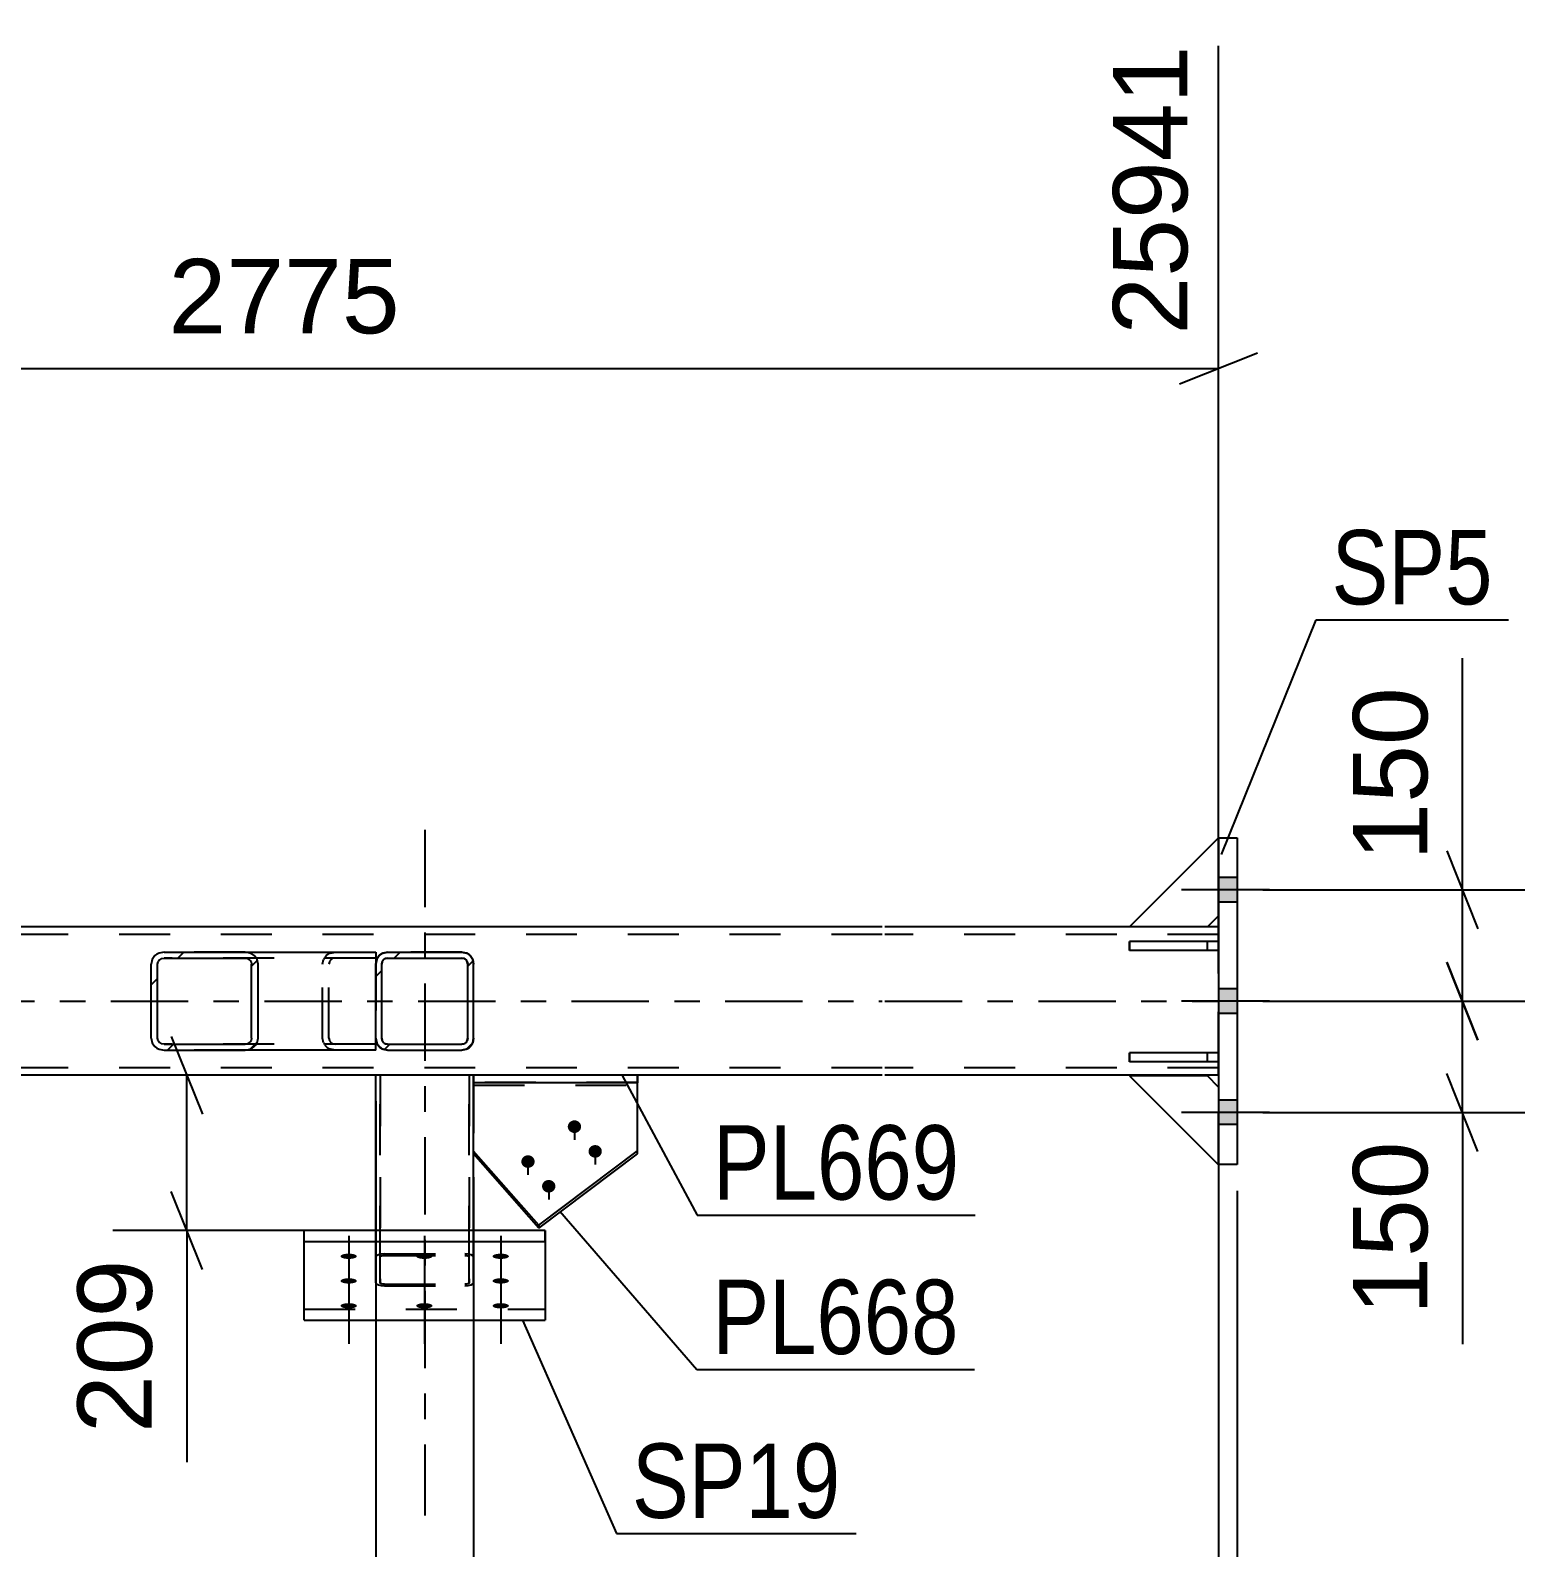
# Model space of a CAD drawing. Header units: millimetres. Extents: x -2250 to 594, y 0 to 1057.
# Drawn here: x -511.9 to -454.3, y 413 to 471.4 of the extents above; entities that cross this region are included whole.
import ezdxf

# ---------------------------------------------------------------- set-up
doc = ezdxf.new("R2010")
doc.units = ezdxf.units.MM
doc.linetypes.add('DXK_LINE_DOT2', pattern=[3.9198, 1.9599, -1.9599])
doc.linetypes.add('DXK_LINE_DOT3', pattern=[5.9187, 2.979, -0.9799, 0.9799, -0.9799])
doc.styles.add('Arial', font='ARIAL.TTF', dxfattribs={"height": 0.2})
doc.styles.add('Arial Narrow', font='ARIALN.TTF', dxfattribs={"height": 0.2})

# ---------------------------------------------------------------- blocks, each defined once
blk = doc.blocks.new('Part-761553754-3889 - 3871')
at = {"linetype": 'Continuous'}
h = blk.add_hatch(dxfattribs=at)
h.set_pattern_fill('', scale=0.7, style=0, pattern_type=0)
h.set_pattern_definition([(45, (-503.4431, 432.1498), (-1.5715, 1.5715), [])])
h.paths.add_polyline_path([(-503.634, 432.115), (-503.443, 432.15), (-503.281, 432.249), (-503.173, 432.397), (-503.135, 432.572), (-503.135, 435.429), (-503.173, 435.604), (-503.281, 435.753), (-503.443, 435.852), (-503.634, 435.886), (-506.754, 435.886), (-506.945, 435.852), (-507.107, 435.753), (-507.216, 435.604), (-507.254, 435.429), (-507.254, 432.572), (-507.216, 432.397), (-507.107, 432.249), (-506.945, 432.15), (-506.754, 432.115)])
h.paths.add_polyline_path([(-506.85, 432.361), (-506.931, 432.411), (-506.985, 432.485), (-507.004, 432.572), (-507.004, 435.429), (-506.985, 435.517), (-506.931, 435.591), (-506.85, 435.64), (-506.754, 435.658), (-503.634, 435.658), (-503.539, 435.64), (-503.458, 435.591), (-503.404, 435.517), (-503.385, 435.429), (-503.385, 432.572), (-503.404, 432.485), (-503.458, 432.411), (-503.539, 432.361), (-503.634, 432.344), (-506.754, 432.344)])
at = {"color": 2, "linetype": 'Continuous'}
for p, q in [((-507.216, 435.604), (-507.254, 435.429)), ((-507.254, 432.572), (-507.254, 435.429)), ((-507.004, 435.429), (-506.985, 435.517)), ((-507.004, 432.572), (-507.004, 435.429)), ((-506.754, 435.886), (-506.945, 435.852)), ((-506.85, 435.64), (-506.754, 435.658)), ((-506.754, 435.886), (-503.634, 435.886)), ((-506.754, 435.658), (-503.634, 435.658)), ((-503.634, 435.886), (-498.598, 435.886)), ((-503.443, 435.852), (-503.634, 435.886)), ((-503.634, 435.658), (-503.539, 435.64)), ((-503.404, 435.517), (-503.385, 435.429)), ((-503.385, 432.572), (-503.385, 435.429)), ((-503.135, 435.429), (-503.173, 435.604)), ((-503.135, 432.572), (-503.135, 435.429)), ((-498.598, 435.886), (-498.598, 435.753)), ((-498.598, 435.753), (-498.598, 435.429)), ((-507.254, 432.572), (-507.216, 432.397)), ((-506.985, 432.485), (-507.004, 432.572)), ((-503.385, 432.572), (-503.404, 432.485)), ((-503.173, 432.397), (-503.135, 432.572)), ((-498.598, 432.115), (-498.598, 432.572)), ((-506.945, 432.15), (-506.754, 432.115)), ((-506.754, 432.344), (-506.85, 432.361)), ((-506.754, 432.344), (-503.634, 432.344)), ((-506.754, 432.115), (-503.634, 432.115)), ((-503.539, 432.361), (-503.634, 432.344)), ((-503.634, 432.115), (-503.443, 432.15)), ((-498.598, 432.115), (-503.634, 432.115)), ((-498.598, 432.115), (-498.598, 432.115))]:
    blk.add_line(p, q, dxfattribs=at)
at = {"color": 7, "linetype": 'DXK_LINE_DOT2'}
for p, q in [((-503.634, 435.886), (-506.754, 435.886)), ((-498.598, 435.658), (-506.754, 435.658)), ((-500.652, 435.429), (-500.614, 435.604)), ((-500.652, 432.572), (-500.652, 435.429)), ((-500.384, 435.517), (-500.403, 435.429)), ((-500.403, 432.572), (-500.403, 435.429)), ((-500.344, 435.852), (-500.153, 435.886)), ((-500.153, 435.658), (-500.249, 435.64)), ((-498.598, 435.886), (-498.598, 435.886)), ((-498.598, 435.886), (-498.598, 435.658)), ((-498.598, 435.604), (-498.598, 432.572)), ((-500.614, 432.397), (-500.652, 432.572)), ((-500.403, 432.572), (-500.384, 432.485)), ((-498.598, 432.361), (-498.598, 432.485)), ((-498.598, 432.344), (-506.754, 432.344)), ((-503.634, 432.115), (-506.754, 432.115)), ((-500.153, 432.115), (-500.344, 432.15)), ((-500.249, 432.361), (-500.153, 432.344)), ((-498.598, 432.344), (-498.598, 432.361)), ((-498.598, 432.344), (-498.598, 432.344)), ((-498.598, 432.115), (-498.598, 432.344))]:
    blk.add_line(p, q, dxfattribs=at)
at = {"color": 2, "linetype": 'Continuous'}
for centre, radius, start, end in [((-506.781, 435.401), 0.48, 110.05849, 154.90177), ((-506.768, 435.415), 0.24, 110.05849, 154.90177), ((-503.621, 435.415), 0.24, 25.09823, 69.94151), ((-503.608, 435.401), 0.48, 25.09823, 69.94151), ((-506.768, 432.587), 0.24, 205.09823, 249.94151), ((-503.621, 432.587), 0.24, 290.05849, 334.90177), ((-506.781, 432.601), 0.48, 205.09823, 249.94151), ((-503.608, 432.601), 0.48, 290.05849, 334.90177)]:
    blk.add_arc(centre, radius, start, end, dxfattribs=at)
at = {"color": 7, "linetype": 'DXK_LINE_DOT2'}
for centre, radius, start, end in [((-500.179, 435.401), 0.48, 110.0585, 154.90178), ((-500.166, 435.415), 0.24, 110.0585, 154.90178), ((-500.166, 432.587), 0.24, 205.09822, 249.9415), ((-500.179, 432.601), 0.48, 205.09822, 249.9415)]:
    blk.add_arc(centre, radius, start, end, dxfattribs=at)
blk = doc.blocks.new('Part-761553754-3887 - 3871')
at = {"color": 2, "linetype": 'Continuous'}
for p, q in [((-492.069, 425.164), (-501.355, 425.164)), ((-501.355, 424.732), (-501.355, 425.164)), ((-492.069, 425.164), (-492.069, 424.732)), ((-492.069, 424.732), (-501.355, 424.732)), ((-501.355, 421.709), (-501.355, 424.732)), ((-492.069, 424.732), (-492.069, 421.709)), ((-501.355, 421.709), (-492.069, 421.709))]:
    blk.add_line(p, q, dxfattribs=at)
at = {"color": 7, "linetype": 'DXK_LINE_DOT2'}
for p, q in [((-501.355, 424.732), (-501.355, 425.164)), ((-492.069, 424.732), (-492.069, 425.164)), ((-501.355, 422.141), (-492.069, 422.141))]:
    blk.add_line(p, q, dxfattribs=at)
blk = doc.blocks.new('Part-761553754-3892 - 3871')
at = {"linetype": 'Continuous'}
h = blk.add_hatch(dxfattribs=at)
h.set_pattern_fill('', scale=0.7, style=0, pattern_type=0)
h.set_pattern_definition([(45, (-495.1085, 432.1498), (-1.5715, 1.5715), [])])
h.paths.add_polyline_path([(-495.283, 432.115), (-495.109, 432.15), (-494.96, 432.249), (-494.861, 432.397), (-494.826, 432.572), (-494.826, 435.429), (-494.861, 435.604), (-494.96, 435.753), (-495.109, 435.852), (-495.283, 435.886), (-498.141, 435.886), (-498.316, 435.852), (-498.464, 435.753), (-498.563, 435.604), (-498.598, 435.429), (-498.598, 432.572), (-498.563, 432.397), (-498.464, 432.249), (-498.316, 432.15), (-498.141, 432.115)])
h.paths.add_polyline_path([(-498.228, 432.361), (-498.302, 432.411), (-498.352, 432.485), (-498.369, 432.572), (-498.369, 435.429), (-498.352, 435.517), (-498.302, 435.591), (-498.228, 435.64), (-498.141, 435.658), (-495.283, 435.658), (-495.196, 435.64), (-495.122, 435.591), (-495.072, 435.517), (-495.055, 435.429), (-495.055, 432.572), (-495.072, 432.485), (-495.122, 432.411), (-495.196, 432.361), (-495.283, 432.344), (-498.141, 432.344)])
at = {"color": 7, "linetype": 'DXK_LINE_DOT2'}
for p, q in [((-498.598, 435.429), (-498.563, 435.604)), ((-498.598, 432.572), (-498.598, 435.429)), ((-498.352, 435.517), (-498.369, 435.429)), ((-498.369, 432.572), (-498.369, 435.429)), ((-498.316, 435.852), (-498.141, 435.886)), ((-498.141, 435.658), (-498.228, 435.64)), ((-495.283, 435.886), (-498.141, 435.886)), ((-498.141, 435.658), (-495.283, 435.658)), ((-495.283, 435.886), (-495.283, 435.886)), ((-495.283, 435.886), (-495.109, 435.852)), ((-495.196, 435.64), (-495.283, 435.658)), ((-495.055, 435.429), (-495.072, 435.517)), ((-495.055, 432.572), (-495.055, 435.429)), ((-494.861, 435.604), (-494.826, 435.429)), ((-494.826, 432.572), (-494.826, 435.429)), ((-498.563, 432.397), (-498.598, 432.572)), ((-498.369, 432.572), (-498.352, 432.485)), ((-495.072, 432.485), (-495.055, 432.572)), ((-494.826, 432.572), (-494.861, 432.397)), ((-498.141, 432.115), (-498.316, 432.15)), ((-498.228, 432.361), (-498.141, 432.344)), ((-498.141, 432.344), (-495.283, 432.344)), ((-498.141, 432.115), (-495.283, 432.115)), ((-495.283, 432.344), (-495.196, 432.361)), ((-495.109, 432.15), (-495.283, 432.115))]:
    blk.add_line(p, q, dxfattribs=at)
at = {"color": 2, "linetype": 'Continuous'}
for p, q in [((-498.563, 435.604), (-498.598, 435.429)), ((-498.598, 435.429), (-498.598, 435.429)), ((-498.598, 432.572), (-498.598, 435.429)), ((-498.369, 435.429), (-498.352, 435.517)), ((-498.369, 435.429), (-498.369, 435.429)), ((-498.369, 432.572), (-498.369, 435.429)), ((-498.141, 435.886), (-498.316, 435.852)), ((-498.228, 435.64), (-498.141, 435.658)), ((-498.141, 435.886), (-498.141, 435.886)), ((-498.141, 435.886), (-495.283, 435.886)), ((-498.141, 435.658), (-498.141, 435.658)), ((-498.141, 435.658), (-495.283, 435.658)), ((-495.283, 435.886), (-495.283, 435.886)), ((-495.109, 435.852), (-495.283, 435.886)), ((-495.283, 435.658), (-495.283, 435.658)), ((-495.283, 435.658), (-495.196, 435.64)), ((-495.072, 435.517), (-495.055, 435.429)), ((-495.055, 435.429), (-495.055, 435.429)), ((-495.055, 432.572), (-495.055, 435.429)), ((-494.826, 435.429), (-494.861, 435.604)), ((-494.826, 435.429), (-494.826, 435.429)), ((-494.826, 432.572), (-494.826, 435.429)), ((-498.598, 432.572), (-498.598, 432.572)), ((-498.598, 432.572), (-498.563, 432.397)), ((-498.369, 432.572), (-498.369, 432.572)), ((-498.352, 432.485), (-498.369, 432.572)), ((-495.055, 432.572), (-495.072, 432.485)), ((-495.055, 432.572), (-495.055, 432.572)), ((-494.861, 432.397), (-494.826, 432.572)), ((-494.826, 432.572), (-494.826, 432.572)), ((-498.316, 432.15), (-498.141, 432.115)), ((-498.141, 432.344), (-498.228, 432.361)), ((-498.141, 432.344), (-498.141, 432.344)), ((-498.141, 432.344), (-495.283, 432.344)), ((-498.141, 432.115), (-498.141, 432.115)), ((-498.141, 432.115), (-495.283, 432.115)), ((-495.196, 432.361), (-495.283, 432.344)), ((-495.283, 432.344), (-495.283, 432.344)), ((-495.283, 432.115), (-495.109, 432.15)), ((-495.283, 432.115), (-495.283, 432.115))]:
    blk.add_line(p, q, dxfattribs=at)
at = {"color": 7, "linetype": 'DXK_LINE_DOT2'}
for centre, radius, start, end in [((-498.141, 435.429), 0.457, 112.5, 157.5), ((-498.141, 435.429), 0.229, 112.5, 157.5), ((-495.283, 435.429), 0.229, 22.5, 67.5), ((-495.283, 435.429), 0.457, 22.5, 67.5), ((-498.141, 432.572), 0.229, 202.5, 247.5), ((-495.283, 432.572), 0.229, 292.5, 337.5), ((-498.141, 432.572), 0.457, 202.5, 247.5), ((-495.283, 432.572), 0.457, 292.5, 337.5)]:
    blk.add_arc(centre, radius, start, end, dxfattribs=at)
at = {"color": 2, "linetype": 'Continuous'}
for centre, radius, start, end in [((-498.141, 435.429), 0.457, 112.5, 157.5), ((-498.141, 435.429), 0.229, 112.5, 157.5), ((-495.283, 435.429), 0.229, 22.5, 67.5), ((-495.283, 435.429), 0.457, 22.5, 67.5), ((-498.141, 432.572), 0.229, 202.5, 247.5), ((-495.283, 432.572), 0.229, 292.5, 337.5), ((-498.141, 432.572), 0.457, 202.5, 247.5), ((-495.283, 432.572), 0.457, 292.5, 337.5)]:
    blk.add_arc(centre, radius, start, end, dxfattribs=at)
blk = doc.blocks.new('Part-761553754-4044 - 3871')
at = {"color": 2, "linetype": 'Continuous'}
for p, q in [((-479.086, 436.858), (-1148.026, 436.858)), ((-469.558, 436.858), (-478.986, 436.858)), ((-466.129, 436.858), (-466.558, 436.858)), ((-479.086, 431.144), (-535.284, 431.144)), ((-466.129, 431.144), (-478.986, 431.144))]:
    blk.add_line(p, q, dxfattribs=at)
at = {"color": 7, "linetype": 'DXK_LINE_DOT2'}
for p, q in [((-479.086, 436.572), (-1148.026, 436.572)), ((-466.129, 436.572), (-478.986, 436.572)), ((-466.558, 436.858), (-469.558, 436.858)), ((-466.129, 436.858), (-466.129, 436.858)), ((-466.129, 436.858), (-466.129, 431.144)), ((-466.129, 431.144), (-466.129, 436.858)), ((-466.129, 436.858), (-466.129, 436.858)), ((-479.086, 431.429), (-1148.026, 431.429)), ((-466.129, 431.429), (-478.986, 431.429)), ((-466.129, 431.144), (-466.129, 431.144)), ((-466.129, 431.144), (-466.129, 431.144))]:
    blk.add_line(p, q, dxfattribs=at)
at = {"color": 7, "linetype": 'DXK_LINE_DOT3'}
for p, q in [((-1148.026, 434.001), (-479.086, 434.001)), ((-478.986, 434.001), (-466.129, 434.001))]:
    blk.add_line(p, q, dxfattribs=at)
blk = doc.blocks.new('Part-761553754-3935 - 3871')
at = {"color": 7, "linetype": 'DXK_LINE_DOT2'}
for p, q in [((-488.515, 430.871), (-494.828, 430.871)), ((-494.828, 430.871), (-494.828, 428.116)), ((-494.828, 430.76), (-488.515, 430.76)), ((-488.515, 430.871), (-488.515, 430.858)), ((-488.515, 430.858), (-488.515, 430.871)), ((-494.826, 428.226), (-494.828, 428.228)), ((-494.826, 428.115), (-494.828, 428.116))]:
    blk.add_line(p, q, dxfattribs=at)
at = {"color": 2, "linetype": 'Continuous'}
for p, q in [((-488.515, 428.118), (-488.515, 430.858)), ((-492.318, 425.373), (-494.826, 428.226)), ((-492.318, 425.262), (-494.826, 428.115)), ((-492.318, 425.373), (-488.515, 428.23)), ((-492.318, 425.262), (-488.515, 428.118)), ((-492.318, 425.373), (-492.318, 425.262))]:
    blk.add_line(p, q, dxfattribs=at)
blk = doc.blocks.new('Bolt-761553754-3936 - 3871')
at = {"linetype": 'Continuous'}
for points in [[(-490.943, 428.923), (-490.997, 428.928), (-491.048, 428.944), (-491.094, 428.969), (-491.134, 429.003), (-491.166, 429.045), (-491.188, 429.091), (-491.199, 429.141), (-491.199, 429.192), (-491.188, 429.241), (-491.166, 429.288), (-491.134, 429.329), (-491.094, 429.363), (-491.048, 429.388), (-490.997, 429.404), (-490.943, 429.409), (-490.89, 429.404), (-490.839, 429.388), (-490.792, 429.363), (-490.752, 429.329), (-490.721, 429.288), (-490.699, 429.241), (-490.688, 429.192), (-490.688, 429.141), (-490.699, 429.091), (-490.721, 429.045), (-490.752, 429.003), (-490.792, 428.969), (-490.839, 428.944), (-490.89, 428.928)], [(-490.144, 427.971), (-490.197, 427.976), (-490.248, 427.992), (-490.295, 428.017), (-490.335, 428.051), (-490.366, 428.093), (-490.388, 428.139), (-490.399, 428.189), (-490.399, 428.24), (-490.388, 428.289), (-490.366, 428.336), (-490.335, 428.377), (-490.295, 428.411), (-490.248, 428.436), (-490.197, 428.452), (-490.144, 428.457), (-490.09, 428.452), (-490.039, 428.436), (-489.993, 428.411), (-489.953, 428.377), (-489.921, 428.336), (-489.899, 428.289), (-489.888, 428.24), (-489.888, 428.189), (-489.899, 428.139), (-489.921, 428.093), (-489.953, 428.051), (-489.993, 428.017), (-490.039, 427.992), (-490.09, 427.976)], [(-492.733, 427.579), (-492.787, 427.584), (-492.838, 427.6), (-492.884, 427.625), (-492.924, 427.659), (-492.956, 427.7), (-492.978, 427.747), (-492.989, 427.796), (-492.989, 427.847), (-492.978, 427.897), (-492.956, 427.943), (-492.924, 427.985), (-492.884, 428.019), (-492.838, 428.044), (-492.787, 428.06), (-492.733, 428.065), (-492.68, 428.06), (-492.629, 428.044), (-492.582, 428.019), (-492.542, 427.985), (-492.51, 427.943), (-492.489, 427.897), (-492.477, 427.847), (-492.477, 427.796), (-492.489, 427.747), (-492.51, 427.7), (-492.542, 427.659), (-492.582, 427.625), (-492.629, 427.6), (-492.68, 427.584)], [(-491.934, 426.627), (-491.987, 426.632), (-492.038, 426.648), (-492.085, 426.673), (-492.125, 426.707), (-492.156, 426.748), (-492.178, 426.795), (-492.189, 426.844), (-492.189, 426.895), (-492.178, 426.945), (-492.156, 426.991), (-492.125, 427.033), (-492.085, 427.067), (-492.038, 427.092), (-491.987, 427.108), (-491.934, 427.113), (-491.88, 427.108), (-491.829, 427.092), (-491.782, 427.067), (-491.742, 427.033), (-491.711, 426.991), (-491.689, 426.945), (-491.678, 426.895), (-491.678, 426.844), (-491.689, 426.795), (-491.711, 426.748), (-491.742, 426.707), (-491.782, 426.673), (-491.829, 426.648), (-491.88, 426.632)]]:
    blk.add_hatch(color=1, dxfattribs=at).paths.add_polyline_path(points)
at = {"color": 1, "linetype": 'Continuous'}
for p, q in [((-490.943, 429.352), (-490.943, 428.655)), ((-490.144, 428.4), (-490.144, 427.703)), ((-492.733, 428.008), (-492.733, 427.31)), ((-491.934, 427.056), (-491.934, 426.359))]:
    blk.add_line(p, q, dxfattribs=at)
blk = doc.blocks.new('Bolt-761553754-3950 - 3871')
at = {"linetype": 'Continuous'}
for points in [[(-499.641, 424.276), (-499.575, 424.274), (-499.513, 424.267), (-499.456, 424.257), (-499.407, 424.242), (-499.368, 424.225), (-499.342, 424.205), (-499.328, 424.185), (-499.328, 424.163), (-499.342, 424.142), (-499.368, 424.123), (-499.407, 424.105), (-499.456, 424.091), (-499.513, 424.08), (-499.575, 424.074), (-499.641, 424.072), (-499.706, 424.074), (-499.768, 424.08), (-499.825, 424.091), (-499.874, 424.105), (-499.913, 424.123), (-499.94, 424.142), (-499.953, 424.163), (-499.953, 424.185), (-499.94, 424.205), (-499.913, 424.225), (-499.874, 424.242), (-499.825, 424.257), (-499.768, 424.267), (-499.706, 424.274)], [(-496.726, 424.276), (-496.661, 424.274), (-496.599, 424.267), (-496.542, 424.257), (-496.493, 424.242), (-496.454, 424.225), (-496.427, 424.205), (-496.414, 424.185), (-496.414, 424.163), (-496.427, 424.142), (-496.454, 424.123), (-496.493, 424.105), (-496.542, 424.091), (-496.599, 424.08), (-496.661, 424.074), (-496.726, 424.072), (-496.792, 424.074), (-496.854, 424.08), (-496.911, 424.091), (-496.96, 424.105), (-496.999, 424.123), (-497.025, 424.142), (-497.039, 424.163), (-497.039, 424.185), (-497.025, 424.205), (-496.999, 424.225), (-496.96, 424.242), (-496.911, 424.257), (-496.854, 424.267), (-496.792, 424.274)], [(-493.784, 424.276), (-493.718, 424.274), (-493.656, 424.267), (-493.599, 424.257), (-493.55, 424.242), (-493.511, 424.225), (-493.485, 424.205), (-493.471, 424.185), (-493.471, 424.163), (-493.485, 424.142), (-493.511, 424.123), (-493.55, 424.105), (-493.599, 424.091), (-493.656, 424.08), (-493.718, 424.074), (-493.784, 424.072), (-493.849, 424.074), (-493.911, 424.08), (-493.968, 424.091), (-494.017, 424.105), (-494.056, 424.123), (-494.082, 424.142), (-494.096, 424.163), (-494.096, 424.185), (-494.082, 424.205), (-494.056, 424.225), (-494.017, 424.242), (-493.968, 424.257), (-493.911, 424.267), (-493.849, 424.274)], [(-499.641, 423.328), (-499.575, 423.325), (-499.513, 423.319), (-499.456, 423.308), (-499.407, 423.294), (-499.368, 423.276), (-499.342, 423.257), (-499.328, 423.236), (-499.328, 423.215), (-499.342, 423.194), (-499.368, 423.174), (-499.407, 423.157), (-499.456, 423.142), (-499.513, 423.132), (-499.575, 423.125), (-499.641, 423.123), (-499.706, 423.125), (-499.768, 423.132), (-499.825, 423.142), (-499.874, 423.157), (-499.913, 423.174), (-499.94, 423.194), (-499.953, 423.215), (-499.953, 423.236), (-499.94, 423.257), (-499.913, 423.276), (-499.874, 423.294), (-499.825, 423.308), (-499.768, 423.319), (-499.706, 423.325)], [(-493.784, 423.328), (-493.718, 423.325), (-493.656, 423.319), (-493.599, 423.308), (-493.55, 423.294), (-493.511, 423.276), (-493.485, 423.257), (-493.471, 423.236), (-493.471, 423.215), (-493.485, 423.194), (-493.511, 423.174), (-493.55, 423.157), (-493.599, 423.142), (-493.656, 423.132), (-493.718, 423.125), (-493.784, 423.123), (-493.849, 423.125), (-493.911, 423.132), (-493.968, 423.142), (-494.017, 423.157), (-494.056, 423.174), (-494.082, 423.194), (-494.096, 423.215), (-494.096, 423.236), (-494.082, 423.257), (-494.056, 423.276), (-494.017, 423.294), (-493.968, 423.308), (-493.911, 423.319), (-493.849, 423.325)], [(-499.641, 422.37), (-499.575, 422.367), (-499.513, 422.361), (-499.456, 422.35), (-499.407, 422.336), (-499.368, 422.318), (-499.342, 422.299), (-499.328, 422.278), (-499.328, 422.257), (-499.342, 422.236), (-499.368, 422.216), (-499.407, 422.199), (-499.456, 422.184), (-499.513, 422.174), (-499.575, 422.167), (-499.641, 422.165), (-499.706, 422.167), (-499.768, 422.174), (-499.825, 422.184), (-499.874, 422.199), (-499.913, 422.216), (-499.94, 422.236), (-499.953, 422.257), (-499.953, 422.278), (-499.94, 422.299), (-499.913, 422.318), (-499.874, 422.336), (-499.825, 422.35), (-499.768, 422.361), (-499.706, 422.367)], [(-496.726, 422.37), (-496.661, 422.367), (-496.599, 422.361), (-496.542, 422.35), (-496.493, 422.336), (-496.454, 422.318), (-496.427, 422.299), (-496.414, 422.278), (-496.414, 422.257), (-496.427, 422.236), (-496.454, 422.216), (-496.493, 422.199), (-496.542, 422.184), (-496.599, 422.174), (-496.661, 422.167), (-496.726, 422.165), (-496.792, 422.167), (-496.854, 422.174), (-496.911, 422.184), (-496.96, 422.199), (-496.999, 422.216), (-497.025, 422.236), (-497.039, 422.257), (-497.039, 422.278), (-497.025, 422.299), (-496.999, 422.318), (-496.96, 422.336), (-496.911, 422.35), (-496.854, 422.361), (-496.792, 422.367)], [(-493.784, 422.37), (-493.718, 422.367), (-493.656, 422.361), (-493.599, 422.35), (-493.55, 422.336), (-493.511, 422.318), (-493.485, 422.299), (-493.471, 422.278), (-493.471, 422.257), (-493.485, 422.236), (-493.511, 422.216), (-493.55, 422.199), (-493.599, 422.184), (-493.656, 422.174), (-493.718, 422.167), (-493.784, 422.165), (-493.849, 422.167), (-493.911, 422.174), (-493.968, 422.184), (-494.017, 422.199), (-494.056, 422.216), (-494.082, 422.236), (-494.096, 422.257), (-494.096, 422.278), (-494.082, 422.299), (-494.056, 422.318), (-494.017, 422.336), (-493.968, 422.35), (-493.911, 422.361), (-493.849, 422.367)]]:
    blk.add_hatch(color=1, dxfattribs=at).paths.add_polyline_path(points)
at = {"color": 1, "linetype": 'Continuous'}
for p, q in [((-499.641, 424.957), (-499.641, 422.715)), ((-496.726, 424.957), (-496.726, 422.715)), ((-493.784, 424.957), (-493.784, 422.715)), ((-499.641, 424.009), (-499.641, 421.766)), ((-493.784, 424.009), (-493.784, 421.766)), ((-499.641, 423.051), (-499.641, 420.808)), ((-496.726, 423.051), (-496.726, 420.808)), ((-493.784, 423.051), (-493.784, 420.808))]:
    blk.add_line(p, q, dxfattribs=at)
blk = doc.blocks.new('Bolt-761553754-4019 - 3871')
at = {"linetype": 'Continuous'}
for points in [[(-466.129, 438.758), (-466.129, 437.815), (-465.415, 437.815), (-465.415, 438.758)], [(-466.129, 438.758), (-466.129, 437.815), (-465.415, 437.815), (-465.415, 438.758)], [(-466.129, 438.758), (-466.129, 437.815), (-465.415, 437.815), (-465.415, 438.758)], [(-466.129, 438.758), (-466.129, 437.815), (-465.415, 437.815), (-465.415, 438.758)], [(-466.129, 434.472), (-466.129, 433.529), (-465.415, 433.529), (-465.415, 434.472)], [(-466.129, 434.472), (-466.129, 433.529), (-465.415, 433.529), (-465.415, 434.472)], [(-466.129, 430.186), (-466.129, 429.244), (-465.415, 429.244), (-465.415, 430.186)], [(-466.129, 430.186), (-466.129, 429.244), (-465.415, 429.244), (-465.415, 430.186)], [(-466.129, 430.186), (-466.129, 429.244), (-465.415, 429.244), (-465.415, 430.186)], [(-466.129, 430.186), (-466.129, 429.244), (-465.415, 429.244), (-465.415, 430.186)]]:
    blk.add_hatch(color=1, dxfattribs=at).paths.add_polyline_path(points)
at = {"color": 1, "linetype": 'Continuous'}
for p, q in [((-464.158, 438.286), (-467.558, 438.286)), ((-464.158, 438.286), (-467.558, 438.286)), ((-464.158, 438.286), (-467.558, 438.286)), ((-464.158, 438.286), (-467.558, 438.286)), ((-465.415, 438.758), (-466.129, 438.758)), ((-465.415, 438.758), (-466.129, 438.758)), ((-465.415, 438.758), (-466.129, 438.758)), ((-465.415, 438.758), (-466.129, 438.758)), ((-465.415, 437.815), (-466.129, 437.815)), ((-465.415, 437.815), (-466.129, 437.815)), ((-465.415, 437.815), (-466.129, 437.815)), ((-465.415, 437.815), (-466.129, 437.815)), ((-465.415, 434.472), (-466.129, 434.472)), ((-465.415, 434.472), (-466.129, 434.472)), ((-464.158, 434.001), (-467.558, 434.001)), ((-464.158, 434.001), (-467.558, 434.001)), ((-465.415, 433.529), (-466.129, 433.529)), ((-465.415, 433.529), (-466.129, 433.529)), ((-465.415, 430.186), (-466.129, 430.186)), ((-465.415, 430.186), (-466.129, 430.186)), ((-465.415, 430.186), (-466.129, 430.186)), ((-465.415, 430.186), (-466.129, 430.186)), ((-464.158, 429.715), (-467.558, 429.715)), ((-464.158, 429.715), (-467.558, 429.715)), ((-464.158, 429.715), (-467.558, 429.715)), ((-464.158, 429.715), (-467.558, 429.715)), ((-465.415, 429.244), (-466.129, 429.244)), ((-465.415, 429.244), (-466.129, 429.244)), ((-465.415, 429.244), (-466.129, 429.244)), ((-465.415, 429.244), (-466.129, 429.244))]:
    blk.add_line(p, q, dxfattribs=at)
blk = doc.blocks.new('Part-761553754-3998 - 3871')
at = {"color": 2, "linetype": 'Continuous'}
for p, q in [((-469.558, 431.664), (-469.558, 432.007)), ((-466.129, 432.007), (-469.558, 432.007)), ((-466.129, 432.007), (-466.129, 432.007)), ((-466.129, 431.664), (-466.129, 432.007)), ((-466.129, 431.664), (-469.558, 431.664)), ((-466.129, 431.664), (-466.129, 431.664))]:
    blk.add_line(p, q, dxfattribs=at)
at = {"color": 7, "linetype": 'DXK_LINE_DOT2'}
for p, q in [((-466.558, 431.664), (-466.558, 432.007)), ((-466.129, 432.007), (-466.129, 431.664))]:
    blk.add_line(p, q, dxfattribs=at)
blk = doc.blocks.new('Part-761553754-4052 - 3871')
at = {"color": 2, "linetype": 'Continuous'}
for p, q in [((-466.558, 431.122), (-469.558, 431.122)), ((-469.558, 431.122), (-466.129, 427.693)), ((-466.129, 430.693), (-466.558, 431.122)), ((-466.129, 427.715), (-466.129, 427.693))]:
    blk.add_line(p, q, dxfattribs=at)
at = {"color": 7, "linetype": 'DXK_LINE_DOT2'}
blk.add_line((-466.129, 427.693), (-466.129, 430.693), dxfattribs=at)
blk = doc.blocks.new('Part-761553754-4053 - 3871')
at = {"color": 7, "linetype": 'DXK_LINE_DOT2'}
for p, q in [((-466.558, 431.122), (-469.558, 431.122)), ((-469.558, 431.122), (-466.129, 427.693)), ((-466.129, 430.693), (-466.558, 431.122)), ((-466.129, 427.693), (-466.129, 430.693)), ((-466.129, 430.693), (-466.129, 427.693))]:
    blk.add_line(p, q, dxfattribs=at)
blk = doc.blocks.new('Part-761553754-4054 - 3871')
at = {"color": 7, "linetype": 'DXK_LINE_DOT2'}
for p, q in [((-469.558, 436.858), (-466.129, 440.286)), ((-466.129, 440.286), (-466.129, 437.286)), ((-466.129, 437.286), (-466.129, 440.286)), ((-466.129, 437.286), (-466.558, 436.858)), ((-466.558, 436.858), (-469.558, 436.858))]:
    blk.add_line(p, q, dxfattribs=at)
blk = doc.blocks.new('Part-761553754-4055 - 3871')
at = {"color": 2, "linetype": 'Continuous'}
for p, q in [((-469.558, 436.858), (-466.129, 440.286)), ((-466.129, 437.286), (-466.558, 436.858)), ((-466.558, 436.858), (-469.558, 436.858))]:
    blk.add_line(p, q, dxfattribs=at)
at = {"color": 7, "linetype": 'DXK_LINE_DOT2'}
for p, q in [((-466.129, 437.286), (-466.129, 440.286)), ((-466.129, 440.286), (-466.129, 437.286))]:
    blk.add_line(p, q, dxfattribs=at)
blk = doc.blocks.new('Part-761553754-4056 - 3871')
at = {"color": 7, "linetype": 'DXK_LINE_DOT2'}
for p, q in [((-469.558, 436.858), (-466.129, 440.286)), ((-466.129, 440.286), (-466.129, 437.286)), ((-466.129, 437.286), (-466.129, 440.286)), ((-466.129, 437.286), (-466.558, 436.858)), ((-466.558, 436.858), (-469.558, 436.858))]:
    blk.add_line(p, q, dxfattribs=at)
blk = doc.blocks.new('Part-761553754-4085 - 3871')
at = {"color": 2, "linetype": 'Continuous'}
for p, q in [((-466.129, 440.286), (-466.129, 440.286)), ((-466.129, 440.286), (-466.129, 427.715)), ((-466.129, 440.286), (-465.415, 440.286)), ((-465.415, 440.286), (-465.415, 440.286)), ((-465.415, 440.286), (-465.415, 427.715)), ((-465.415, 427.715), (-466.129, 427.715)), ((-465.415, 427.715), (-465.415, 427.715))]:
    blk.add_line(p, q, dxfattribs=at)
at = {"color": 7, "linetype": 'DXK_LINE_DOT2'}
for p, q in [((-466.129, 427.715), (-466.129, 440.286)), ((-465.415, 440.286), (-465.415, 427.715))]:
    blk.add_line(p, q, dxfattribs=at)
blk = doc.blocks.new('Part-761553754-4118 - 3871')
at = {"color": 2, "linetype": 'Continuous'}
for p, q in [((-494.828, 430.923), (-494.828, 431.144)), ((-488.515, 430.858), (-494.826, 430.858)), ((-488.515, 431.144), (-488.515, 430.858)), ((-488.515, 430.858), (-488.515, 430.858))]:
    blk.add_line(p, q, dxfattribs=at)
at = {"color": 7, "linetype": 'DXK_LINE_DOT2'}
for p, q in [((-488.515, 431.144), (-494.828, 431.144)), ((-494.828, 430.858), (-494.828, 431.144)), ((-494.828, 430.858), (-494.828, 430.923)), ((-494.826, 430.858), (-494.828, 430.858)), ((-494.828, 430.858), (-494.828, 430.858)), ((-488.515, 430.858), (-488.515, 431.144)), ((-488.515, 431.144), (-488.515, 431.144)), ((-488.515, 430.858), (-488.515, 430.858))]:
    blk.add_line(p, q, dxfattribs=at)
blk = doc.blocks.new('Part-761553754-4125 - 3871')
at = {"color": 7, "linetype": 'DXK_LINE_DOT2'}
for p, q in [((-466.558, 431.122), (-469.558, 431.122)), ((-469.558, 431.122), (-466.129, 427.693)), ((-466.129, 430.693), (-466.558, 431.122)), ((-466.129, 427.693), (-466.129, 430.693)), ((-466.129, 430.693), (-466.129, 427.693))]:
    blk.add_line(p, q, dxfattribs=at)
blk = doc.blocks.new('Part-761553754-4126 - 3871')
at = {"color": 7, "linetype": 'DXK_LINE_DOT2'}
for p, q in [((-466.129, 436.293), (-469.558, 436.293)), ((-469.558, 436.293), (-469.558, 435.95)), ((-466.129, 435.95), (-469.558, 435.95)), ((-466.558, 435.95), (-466.558, 436.293)), ((-466.129, 435.95), (-466.129, 436.293)), ((-466.129, 436.293), (-466.129, 435.95))]:
    blk.add_line(p, q, dxfattribs=at)
blk = doc.blocks.new('Part-761553754-4128 - 3871')
at = {"color": 7, "linetype": 'DXK_LINE_DOT2'}
for p, q in [((-466.129, 432.007), (-469.558, 432.007)), ((-469.558, 432.007), (-469.558, 431.664)), ((-466.558, 431.664), (-466.558, 432.007)), ((-466.129, 431.664), (-466.129, 432.007)), ((-466.129, 432.007), (-466.129, 431.664)), ((-466.129, 431.664), (-469.558, 431.664))]:
    blk.add_line(p, q, dxfattribs=at)
blk = doc.blocks.new('Part-761553754-4130 - 3871')
at = {"color": 2, "linetype": 'Continuous'}
for p, q in [((-469.558, 435.95), (-469.558, 436.293)), ((-466.129, 436.293), (-469.558, 436.293)), ((-466.129, 435.95), (-469.558, 435.95)), ((-466.129, 436.293), (-466.129, 436.293)), ((-466.129, 435.95), (-466.129, 436.293)), ((-466.129, 435.95), (-466.129, 435.95))]:
    blk.add_line(p, q, dxfattribs=at)
at = {"color": 7, "linetype": 'DXK_LINE_DOT2'}
for p, q in [((-466.558, 435.95), (-466.558, 436.293)), ((-466.129, 436.293), (-466.129, 435.95))]:
    blk.add_line(p, q, dxfattribs=at)
blk = doc.blocks.new('Part-761553754-4156 - 3871')
at = {"color": 7, "linetype": 'DXK_LINE_DOT3'}
blk.add_line((-496.712, 440.599), (-496.712, 414.197), dxfattribs=at)
at = {"color": 2, "linetype": 'Continuous'}
for p, q in [((-498.598, 425.164), (-498.598, 431.144)), ((-494.826, 425.164), (-494.826, 430.903))]:
    blk.add_line(p, q, dxfattribs=at)
at = {"color": 7, "linetype": 'DXK_LINE_DOT2'}
for p, q in [((-494.826, 431.144), (-498.598, 431.144)), ((-498.598, 423.151), (-498.598, 431.144)), ((-498.426, 424.155), (-498.426, 431.144)), ((-498.426, 431.144), (-498.426, 423.151)), ((-494.998, 424.155), (-494.998, 431.144)), ((-494.998, 431.144), (-494.998, 423.151)), ((-494.826, 431.144), (-494.826, 431.144)), ((-494.826, 430.903), (-494.826, 431.144)), ((-494.826, 431.144), (-494.826, 423.151)), ((-498.598, 424.155), (-498.598, 425.164)), ((-494.826, 424.155), (-494.826, 425.164)), ((-498.497, 424.234), (-498.572, 424.198)), ((-498.386, 424.258), (-498.497, 424.234)), ((-498.255, 424.267), (-498.386, 424.258)), ((-498.255, 424.267), (-495.169, 424.267)), ((-495.038, 424.258), (-495.169, 424.267)), ((-494.927, 424.234), (-495.038, 424.258)), ((-494.852, 424.198), (-494.927, 424.234)), ((-498.572, 424.198), (-498.598, 424.155)), ((-498.598, 423.151), (-498.598, 424.155)), ((-498.426, 424.155), (-498.413, 424.176)), ((-498.426, 423.151), (-498.426, 424.155)), ((-498.413, 424.176), (-498.376, 424.194)), ((-498.376, 424.194), (-498.321, 424.207)), ((-498.321, 424.207), (-498.255, 424.211)), ((-498.255, 424.211), (-495.169, 424.211)), ((-495.169, 424.211), (-495.104, 424.207)), ((-495.104, 424.207), (-495.048, 424.194)), ((-495.048, 424.194), (-495.011, 424.176)), ((-495.011, 424.176), (-494.998, 424.155)), ((-494.998, 423.151), (-494.998, 424.155)), ((-494.826, 424.155), (-494.852, 424.198)), ((-494.826, 423.151), (-494.826, 424.155)), ((-498.598, 423.151), (-498.572, 423.108)), ((-498.572, 423.108), (-498.497, 423.072)), ((-498.497, 423.072), (-498.386, 423.047)), ((-498.413, 423.129), (-498.426, 423.151)), ((-498.376, 423.111), (-498.413, 423.129)), ((-498.321, 423.099), (-498.376, 423.111)), ((-498.255, 423.095), (-498.321, 423.099)), ((-498.255, 423.095), (-495.169, 423.095)), ((-495.104, 423.099), (-495.169, 423.095)), ((-495.048, 423.111), (-495.104, 423.099)), ((-495.011, 423.129), (-495.048, 423.111)), ((-495.038, 423.047), (-494.927, 423.072)), ((-494.998, 423.151), (-495.011, 423.129)), ((-494.927, 423.072), (-494.852, 423.108)), ((-494.852, 423.108), (-494.826, 423.151)), ((-498.386, 423.047), (-498.255, 423.039)), ((-498.255, 423.039), (-495.169, 423.039)), ((-495.169, 423.039), (-495.038, 423.047))]:
    blk.add_line(p, q, dxfattribs=at)
blk = doc.blocks.new('StraightDimension-761553754-4282 - 3871')
at = {"color": 7, "linetype": 'Continuous'}
for p, q in [((-498.598, 430.144), (-498.598, 357.739)), ((-494.826, 427.115), (-494.826, 345.139))]:
    blk.add_line(p, q, dxfattribs=at)
blk = doc.blocks.new('StraightDimension-761553754-4229 - 3871')
at = {"color": 7, "linetype": 'Continuous'}
for p, q in [((-506.476, 432.644), (-505.276, 429.644)), ((-499.598, 431.144), (-508.726, 431.144)), ((-505.876, 425.164), (-505.876, 431.144)), ((-505.276, 423.664), (-506.476, 426.664)), ((-499.598, 425.164), (-508.726, 425.164)), ((-505.876, 425.164), (-505.876, 416.243)), ((-505.876, 425.164), (-505.876, 416.243))]:
    blk.add_line(p, q, dxfattribs=at)
at = {"color": 0}
blk.add_wipeout([(-506.626, 424.639), (-510.826, 424.639), (-510.826, 416.768), (-506.626, 416.768)], dxfattribs=at)
at = {"color": 3, "style": 'Arial'}
blk.add_text('209', height=2.8652, rotation=90.00021, dxfattribs=at).set_placement((-507.226, 417.368))
blk = doc.blocks.new('StraightDimension-761553754-4174 - 3871')
at = {"color": 7, "linetype": 'Continuous'}
for p, q in [((-466.129, 426.693), (-466.129, 338.157)), ((-465.415, 426.693), (-465.415, 338.157))]:
    blk.add_line(p, q, dxfattribs=at)
blk = doc.blocks.new('StraightDimension-761553754-4190 - 3871')
at = {"color": 7, "linetype": 'Continuous'}
blk.add_line((-466.129, 426.693), (-466.129, 338.157), dxfattribs=at)
blk = doc.blocks.new('StraightDimension-761553754-4274 - 3871')
at = {"color": 7, "linetype": 'Continuous'}
blk.add_line((-498.598, 430.144), (-498.598, 357.739), dxfattribs=at)
blk = doc.blocks.new('StraightDimension-761553754-4288 - 3871')
at = {"color": 7, "linetype": 'Continuous'}
for p, q in [((-466.129, 430.144), (-466.129, 357.739)), ((-494.826, 427.115), (-494.826, 345.139))]:
    blk.add_line(p, q, dxfattribs=at)
blk = doc.blocks.new('StraightDimension-761553754-4323 - 3871')
at = {"color": 7, "linetype": 'Continuous'}
for p, q in [((-538.141, 437.858), (-538.141, 470.786)), ((-466.129, 437.858), (-466.129, 470.786)), ((-536.641, 458.968), (-539.641, 457.768)), ((-467.629, 457.768), (-464.629, 458.968)), ((-538.141, 458.368), (-466.129, 458.368))]:
    blk.add_line(p, q, dxfattribs=at)
at = {"color": 0}
blk.add_wipeout([(-497.088, 459.118), (-497.088, 463.318), (-507.182, 463.318), (-507.182, 459.118)], dxfattribs=at)
at = {"color": 3, "style": 'Arial'}
blk.add_text('2775', height=2.8652, dxfattribs=at).set_placement((-506.582, 459.718))
at = {"color": 0, "linetype": 'Continuous'}
blk.add_wipeout([(-466.729, 471.386), (-470.929, 471.386), (-470.929, 459.068), (-466.729, 459.068)], dxfattribs=at)
at = {"color": 3, "linetype": 'Continuous', "style": 'Arial'}
blk.add_text('25941', height=2.8652, rotation=90.00021, dxfattribs=at).set_placement((-467.329, 459.668))
blk = doc.blocks.new('StraightDimension-761553754-4340 - 3871')
at = {"color": 7, "linetype": 'Continuous'}
for p, q in [((-457.333, 435.501), (-456.133, 432.501)), ((-464.415, 434.001), (-454.333, 434.001)), ((-456.733, 429.715), (-456.733, 434.001)), ((-456.133, 428.215), (-457.333, 431.215)), ((-464.415, 429.715), (-454.333, 429.715)), ((-456.733, 429.715), (-456.733, 420.794)), ((-456.733, 429.715), (-456.733, 420.794))]:
    blk.add_line(p, q, dxfattribs=at)
at = {"color": 0}
blk.add_wipeout([(-457.483, 429.19), (-461.683, 429.19), (-461.683, 421.319), (-457.483, 421.319)], dxfattribs=at)
at = {"color": 3, "style": 'Arial'}
blk.add_text('150', height=2.8652, rotation=90.00021, dxfattribs=at).set_placement((-458.083, 421.919))
blk = doc.blocks.new('StraightDimension-761553754-4349 - 3871')
at = {"color": 7, "linetype": 'Continuous'}
for p, q in [((-456.733, 438.286), (-456.733, 447.207)), ((-456.733, 438.286), (-456.733, 447.207)), ((-457.333, 439.786), (-456.133, 436.786)), ((-464.415, 438.286), (-454.333, 438.286)), ((-456.733, 434.001), (-456.733, 438.286)), ((-456.133, 432.501), (-457.333, 435.501)), ((-464.415, 434.001), (-454.333, 434.001))]:
    blk.add_line(p, q, dxfattribs=at)
at = {"color": 0}
blk.add_wipeout([(-457.483, 446.682), (-461.683, 446.682), (-461.683, 438.811), (-457.483, 438.811)], dxfattribs=at)
at = {"color": 3, "style": 'Arial'}
blk.add_text('150', height=2.8652, rotation=90.00021, dxfattribs=at).set_placement((-458.083, 439.411))
blk = doc.blocks.new('Mark-761553754-3883 - 3871')
at = {"color": 30, "linetype": 'Continuous'}
for p, q in [((-492.948, 421.712), (-489.326, 413.5)), ((-489.326, 413.5), (-480.087, 413.5))]:
    blk.add_line(p, q, dxfattribs=at)
at = {"color": 0}
blk.add_wipeout([(-480.687, 414.1), (-480.687, 417.1), (-488.726, 417.1), (-488.726, 414.1)], dxfattribs=at)
blk.add_wipeout([(-480.687, 414.1), (-480.687, 417.1), (-488.726, 417.1), (-488.726, 414.1)], dxfattribs=at)
at = {"color": 3, "style": 'Arial Narrow'}
blk.add_text('SP19', height=2.8633, dxfattribs=at).set_placement((-488.726, 414.1))
blk = doc.blocks.new('Mark-761553754-3931 - 3871')
at = {"color": 30, "linetype": 'Continuous'}
for p, q in [((-491.503, 425.918), (-486.231, 419.81)), ((-486.231, 419.81), (-475.527, 419.81))]:
    blk.add_line(p, q, dxfattribs=at)
at = {"color": 0}
blk.add_wipeout([(-476.127, 420.41), (-476.127, 423.41), (-485.631, 423.41), (-485.631, 420.41)], dxfattribs=at)
blk.add_wipeout([(-476.127, 420.41), (-476.127, 423.41), (-485.631, 423.41), (-485.631, 420.41)], dxfattribs=at)
at = {"color": 3, "style": 'Arial Narrow'}
blk.add_text('PL668', height=2.8633, dxfattribs=at).set_placement((-485.631, 420.41))
blk = doc.blocks.new('Mark-761553754-4081 - 3871')
at = {"color": 30, "linetype": 'Continuous'}
for p, q in [((-466.02, 439.642), (-462.372, 448.68)), ((-462.372, 448.68), (-454.961, 448.68))]:
    blk.add_line(p, q, dxfattribs=at)
at = {"color": 0}
blk.add_wipeout([(-455.561, 449.28), (-455.561, 452.28), (-461.772, 452.28), (-461.772, 449.28)], dxfattribs=at)
blk.add_wipeout([(-455.561, 449.28), (-455.561, 452.28), (-461.772, 452.28), (-461.772, 449.28)], dxfattribs=at)
at = {"color": 3, "style": 'Arial Narrow'}
blk.add_text('SP5', height=2.8633, dxfattribs=at).set_placement((-461.772, 449.28))
blk = doc.blocks.new('Mark-761553754-4114 - 3871')
at = {"color": 30, "linetype": 'Continuous'}
for p, q in [((-489.106, 431.135), (-486.209, 425.759)), ((-486.209, 425.759), (-475.505, 425.759))]:
    blk.add_line(p, q, dxfattribs=at)
at = {"color": 0}
blk.add_wipeout([(-476.105, 426.359), (-476.105, 429.359), (-485.609, 429.359), (-485.609, 426.359)], dxfattribs=at)
blk.add_wipeout([(-476.105, 426.359), (-476.105, 429.359), (-485.609, 429.359), (-485.609, 426.359)], dxfattribs=at)
at = {"color": 3, "style": 'Arial Narrow'}
blk.add_text('PL669', height=2.8633, dxfattribs=at).set_placement((-485.609, 426.359))

msp = doc.modelspace()

# ---------------------------------------------------------------- block references
for name in ['Part-761553754-4156 - 3871', 'Part-761553754-4054 - 3871', 'Part-761553754-4055 - 3871', 'Part-761553754-4056 - 3871', 'Part-761553754-4085 - 3871', 'Bolt-761553754-4019 - 3871', 'Part-761553754-4044 - 3871', 'Part-761553754-4126 - 3871', 'Part-761553754-4130 - 3871', 'Part-761553754-3889 - 3871', 'Part-761553754-3892 - 3871', 'Part-761553754-3998 - 3871', 'Part-761553754-4128 - 3871', 'Part-761553754-4118 - 3871', 'Part-761553754-3935 - 3871', 'Part-761553754-4052 - 3871', 'Part-761553754-4053 - 3871', 'Part-761553754-4125 - 3871', 'Bolt-761553754-3936 - 3871', 'StraightDimension-761553754-4174 - 3871', 'Part-761553754-3887 - 3871', 'Bolt-761553754-3950 - 3871']:
    msp.add_blockref(name, (0, 0))

# ---------------------------------------------------------------- next in the draw order: block references
for name in ['StraightDimension-761553754-4323 - 3871', 'StraightDimension-761553754-4282 - 3871']:
    msp.add_blockref(name, (0, 0))

# ---------------------------------------------------------------- next in the draw order: block references
msp.add_blockref('StraightDimension-761553754-4229 - 3871', (0, 0))

# ---------------------------------------------------------------- next in the draw order: block references
msp.add_blockref('StraightDimension-761553754-4190 - 3871', (0, 0))

# ---------------------------------------------------------------- next in the draw order: block references
for name in ['StraightDimension-761553754-4274 - 3871', 'StraightDimension-761553754-4288 - 3871']:
    msp.add_blockref(name, (0, 0))

# ---------------------------------------------------------------- next in the draw order: block references
for name in ['StraightDimension-761553754-4340 - 3871', 'Mark-761553754-3883 - 3871']:
    msp.add_blockref(name, (0, 0))

# ---------------------------------------------------------------- next in the draw order: block references
for name in ['StraightDimension-761553754-4349 - 3871', 'Mark-761553754-3931 - 3871']:
    msp.add_blockref(name, (0, 0))

# ---------------------------------------------------------------- next in the draw order: block references
for name in ['Mark-761553754-4081 - 3871', 'Mark-761553754-4114 - 3871']:
    msp.add_blockref(name, (0, 0))

doc.saveas('drawing.dxf')
